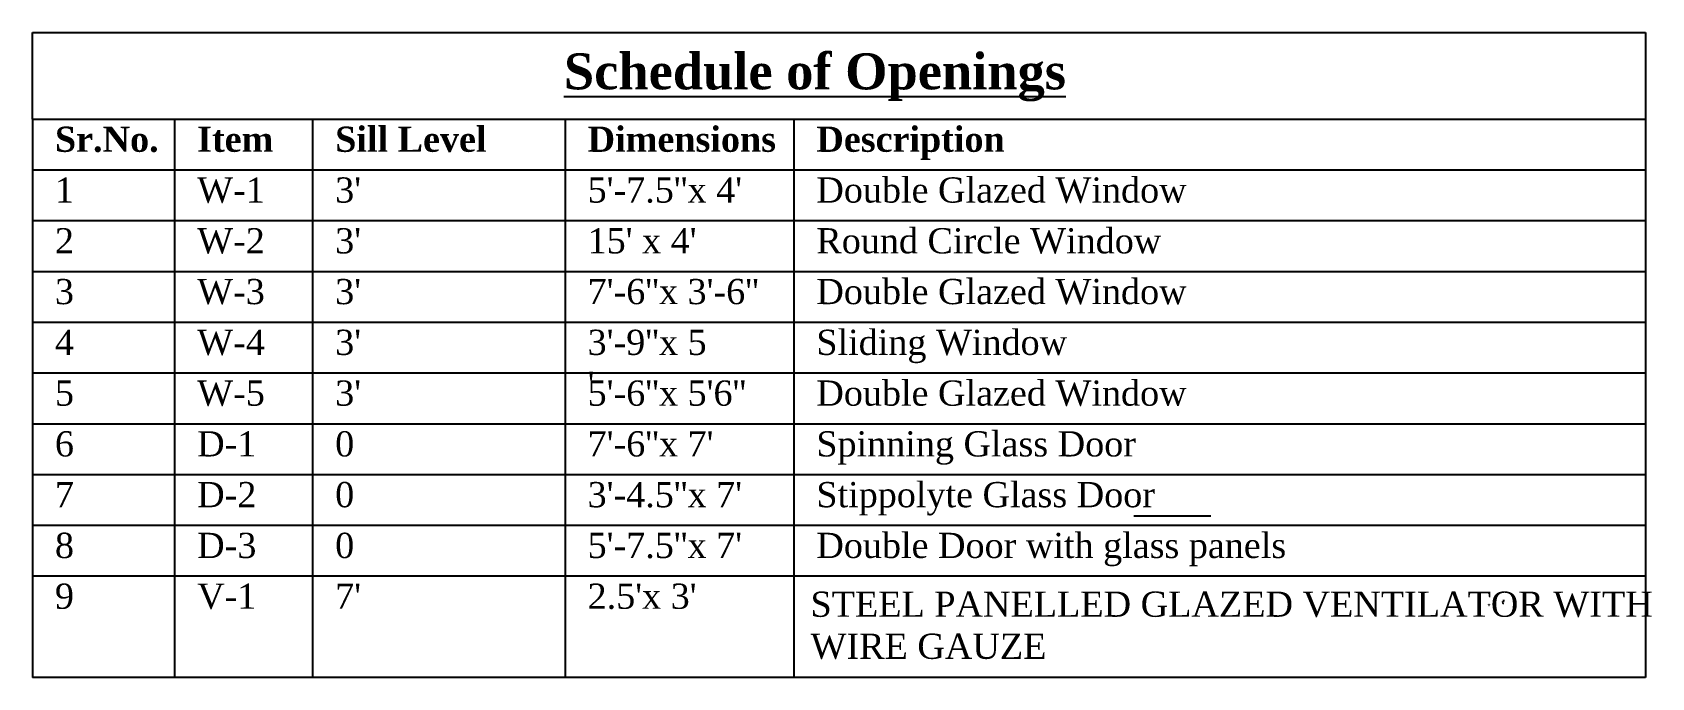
# Model space of a CAD drawing. Header units: inches. Extents: x 484217 to 497210, y -26946 to -21493.
# Drawn here: x 494966 to 497207, y -26671 to -25778 of the extents above; entities that cross this region are included whole.
import ezdxf

# ---------------------------------------------------------------- set-up
doc = ezdxf.new("R2010")
doc.units = ezdxf.units.IN
doc.header["$LTSCALE"] = 20
doc.header["$MEASUREMENT"] = 0
doc.header["$PDMODE"] = 1
doc.layers.add('cad-block.com', color=250, linetype='Continuous')
doc.layers.add('FITS', color=3, linetype='Continuous')
doc.styles.get("Standard").update_dxf_attribs({"font": ''})
doc.styles.get('Standard').set_extended_font_data('MicrogrammaSSi', bold=True)

msp = doc.modelspace()

# ---------------------------------------------------------------- linework, layer by layer
for p, q in [((494965.6, -25777.8), (497199, -25777.8)), ((494965.6, -25897.8), (494965.6, -25777.8)), ((497199, -25777.8), (497199, -26671.2)), ((494965.6, -25897.8), (497199, -25897.8)), ((494965.6, -25897.8), (494965.6, -26671.2)), ((495162.5, -25897.8), (495162.5, -26671.2)), ((495353.6, -25897.8), (495353.6, -26671.2)), ((495703.1, -25897.8), (495703.1, -26671.2)), ((496019.8, -25897.8), (496019.8, -26671.2)), ((494965.6, -25968.1), (497199, -25968.1)), ((494965.6, -26038.5), (497199, -26038.5)), ((494965.6, -26108.8), (497199, -26108.8)), ((494965.6, -26179.1), (497199, -26179.1)), ((494965.6, -26249.4), (497199, -26249.4)), ((494965.6, -26319.7), (497199, -26319.7)), ((494965.6, -26390), (497199, -26390)), ((494965.6, -26460.3), (497199, -26460.3)), ((497199, -26530.6), (494965.6, -26530.6)), ((497199, -26671.2), (494965.6, -26671.2))]:
    msp.add_line(p, q)
for p in [(494965.6, -25968.1), (494965.6, -26038.5), (494965.6, -26108.8), (494965.6, -26179.1), (494965.6, -26249.4), (494965.6, -26319.7), (494965.6, -26390), (494965.6, -26460.3)]:
    msp.add_point(p)
at = {"layer": 'cad-block.com', "color": 7, "true_color": 0xffffff}
for points in [[(496490.6, -26447.3), (496597, -26447.3)], [(496490.6, -26447.4), (496597, -26447.4)]]:
    msp.add_lwpolyline(points, dxfattribs=at)
at = {"layer": 'FITS', "color": 6}
for p, q in [((496982.2, -26570.2, 6.9), (496982.5, -26570.2, 6.9)), ((496982.2, -26570.5, 6.9), (496982.2, -26570.2, 6.9)), ((496982.2, -26570.5, 6.9), (496982.2, -26570.8, 6.9)), ((496982.2, -26570.8, 6.9), (496982.5, -26570.8, 6.9)), ((496982.5, -26570.2, 6.9), (496982.5, -26570.5, 6.9)), ((496982.5, -26570.8, 6.9), (496982.5, -26570.5, 6.9))]:
    msp.add_line(p, q, dxfattribs=at)
for centre, radius, start, end in [((496999.3, -26564, 6.9), 3.55, 286.7801, 344.5556), ((496986.8, -26560.6, 6.9), 16.5, 344.5556, 348.9959), ((497000.4, -26567.7, 6.9), 1.77, 311.7494, 342.4334)]:
    msp.add_arc(centre, radius, start, end, dxfattribs=at)

# ---------------------------------------------------------------- texts
at = {"attachment_point": 1}
for s, width, heights, insert, char_height in [('{\\fTimes New Roman Baltic|b1|i0|c0|p18;\\L\\C3;Schedule of Openings}', 717.186, [0], (495701.5, -25806.8), 49.892), ('{\\fTimes New Roman Baltic|b1|i0|c0|p18;\\C2;Sr.No.}', 717.186, [0], (494996.8, -25908.3), 34.924), ('{\\fTimes New Roman Baltic|b1|i0|c0|p18;\\C2;Item}', 717.186, [0], (495193.7, -25908.3), 34.924), ('{\\fTimes New Roman Baltic|b1|i0|c0|p18;\\C2;Sill Level}', 717.186, [0], (495384.8, -25908.3), 34.924), ('{\\fTimes New Roman Baltic|b1|i0|c0|p18;\\C2;Dimensions}', 717.186, [0], (495734.3, -25908.3), 34.924), ('{\\fTimes New Roman Baltic|b1|i0|c0|p18;\\C2;Description}', 717.186, [0], (496051, -25908.3), 34.924), ('{\\fTimes New Roman Baltic|b0|i0|c0|p18;\\C141;\\c16244141;1}', 717.186, [0], (494996.8, -25978.6), 34.924), ('{\\fTimes New Roman Baltic|b0|i0|c0|p18;\\C141;\\c16244141;W-1}', 717.186, [0], (495193.7, -25978.6), 34.924), ("{\\fTimes New Roman Baltic|b0|i0|c0|p18;\\C141;\\c16244141;3'}", 717.186, [0], (495384.8, -25978.6), 34.924), ("{\\fTimes New Roman Baltic|b0|i0|c0|p18;\\C141;\\c16244141;5'-7.5''x 4'}", 717.186, [0], (495734.3, -25978.6), 34.924), ('{\\fTimes New Roman Baltic|b0|i0|c0|p18;\\C141;\\c16244141;Double Glazed Window}', 717.186, [0], (496051, -25978.6), 34.924), ('{\\fTimes New Roman Baltic|b0|i0|c0|p18;\\C141;\\c16244141;2}', 717.186, [0], (494996.8, -26048.9), 34.924), ('{\\fTimes New Roman Baltic|b0|i0|c0|p18;\\C141;\\c16244141;W-2}', 717.186, [0], (495193.7, -26048.9), 34.924), ("{\\fTimes New Roman Baltic|b0|i0|c0|p18;\\C141;\\c16244141;3'}", 717.186, [0], (495384.8, -26048.9), 34.924), ("{\\fTimes New Roman Baltic|b0|i0|c0|p18;\\C141;\\c16244141;15' x 4'}", 717.186, [0], (495734.3, -26048.9), 34.924), ('{\\fTimes New Roman Baltic|b0|i0|c0|p18;\\C141;\\c16244141;Round Circle Window}', 717.186, [0], (496051, -26048.9), 34.924), ('{\\fTimes New Roman Baltic|b0|i0|c0|p18;\\C141;\\c16244141;Double Glazed Window}', 717.186, [0], (496051, -26119.2), 34.924), ('{\\fTimes New Roman Baltic|b0|i0|c0|p18;\\C141;\\c16244141;3}', 717.186, [0], (494996.8, -26119.2), 34.924), ('{\\fTimes New Roman Baltic|b0|i0|c0|p18;\\C141;\\c16244141;W-3}', 717.186, [0], (495193.7, -26119.2), 34.924), ("{\\fTimes New Roman Baltic|b0|i0|c0|p18;\\C141;\\c16244141;3'}", 717.186, [0], (495384.8, -26119.2), 34.924), ("{\\fTimes New Roman Baltic|b0|i0|c0|p18;\\C141;\\c16244141;7'-6''x 3'-6''}", 717.186, [0], (495734.3, -26119.2), 34.924), ('{\\fTimes New Roman Baltic|b0|i0|c0|p18;\\C141;\\c16244141;4}', 717.186, [0], (494996.8, -26189.5), 34.924), ('{\\fTimes New Roman Baltic|b0|i0|c0|p18;\\C141;\\c16244141;W-4}', 717.186, [0], (495193.7, -26189.5), 34.924), ("{\\fTimes New Roman Baltic|b0|i0|c0|p18;\\C141;\\c16244141;3'}", 717.186, [0], (495384.8, -26189.5), 34.924), ("{\\fTimes New Roman Baltic|b0|i0|c0|p18;\\C141;\\c16244141;3'-9''x 5\\P'}", 717.186, [0], (495734.3, -26189.5), 34.924), ('{\\fTimes New Roman Baltic|b0|i0|c0|p18;\\C141;\\c16244141;Sliding Window}', 717.186, [0], (496051, -26189.5), 34.924), ('{\\fTimes New Roman Baltic|b0|i0|c0|p18;\\C141;\\c16244141;5}', 717.186, [0], (494996.8, -26259.8), 34.924), ('{\\fTimes New Roman Baltic|b0|i0|c0|p18;\\C141;\\c16244141;W-5}', 717.186, [0], (495193.7, -26259.8), 34.924), ("{\\fTimes New Roman Baltic|b0|i0|c0|p18;\\C141;\\c16244141;3'}", 717.186, [0], (495384.8, -26259.8), 34.924), ("{\\fTimes New Roman Baltic|b0|i0|c0|p18;\\C141;\\c16244141;5'-6''x 5'6''}", 717.186, [35.5], (495734.3, -26259.8), 34.924), ('{\\fTimes New Roman Baltic|b0|i0|c0|p18;\\C141;\\c16244141;Double Glazed Window}', 717.186, [0], (496051, -26259.8), 34.924), ('{\\fTimes New Roman Baltic|b0|i0|c0|p18;\\C141;\\c16244141;6}', 717.186, [0], (494996.8, -26330.1), 34.924), ('{\\fTimes New Roman Baltic|b0|i0|c0|p18;\\C141;\\c16244141;D-1}', 717.186, [0], (495193.7, -26330.1), 34.924), ('{\\fTimes New Roman Baltic|b0|i0|c0|p18;\\C141;\\c16244141;0}', 717.186, [0], (495384.8, -26330.1), 34.924), ("{\\fTimes New Roman Baltic|b0|i0|c0|p18;\\C141;\\c16244141;7'-6''x 7'}", 717.186, [0], (495734.3, -26330.1), 34.924), ('{\\fTimes New Roman Baltic|b0|i0|c0|p18;\\C141;\\c16244141;Spinning Glass Door}', 717.186, [0], (496051, -26330.1), 34.924), ('{\\fTimes New Roman Baltic|b0|i0|c0|p18;\\C141;\\c16244141;7}', 717.186, [0], (494996.8, -26400.4), 34.924), ('{\\fTimes New Roman Baltic|b0|i0|c0|p18;\\C141;\\c16244141;D-2}', 717.186, [0], (495193.7, -26400.4), 34.924), ('{\\fTimes New Roman Baltic|b0|i0|c0|p18;\\C141;\\c16244141;0}', 717.186, [0], (495384.8, -26400.4), 34.924), ("{\\fTimes New Roman Baltic|b0|i0|c0|p18;\\C141;\\c16244141;3'-4.5''x 7'}", 717.186, [0], (495734.3, -26400.4), 34.924), ('{\\fTimes New Roman Baltic|b0|i0|c0|p18;\\C141;\\c16244141;Stippolyte Glass Door}', 717.186, [0], (496051, -26400.4), 34.924), ('{\\fTimes New Roman Baltic|b0|i0|c0|p18;\\C141;\\c16244141;8}', 717.186, [0], (494996.8, -26470.7), 34.924), ('{\\fTimes New Roman Baltic|b0|i0|c0|p18;\\C141;\\c16244141;D-3}', 717.186, [0], (495193.7, -26470.7), 34.924), ('{\\fTimes New Roman Baltic|b0|i0|c0|p18;\\C141;\\c16244141;0}', 717.186, [0], (495384.8, -26470.7), 34.924), ("{\\fTimes New Roman Baltic|b0|i0|c0|p18;\\C141;\\c16244141;5'-7.5''x 7'}", 717.186, [0], (495734.3, -26470.7), 34.924), ('{\\fTimes New Roman Baltic|b0|i0|c0|p18;\\C141;\\c16244141;Double Door with glass panels}', 717.186, [0], (496051, -26470.7), 34.924), ('{\\fTimes New Roman Baltic|b0|i0|c0|p18;\\C141;\\c16244141;9}', 717.186, [0], (494996.8, -26541), 34.924), ('{\\fTimes New Roman Baltic|b0|i0|c0|p18;\\C141;\\c16244141;V-1}', 717.186, [0], (495193.7, -26541), 34.924), ("{\\fTimes New Roman Baltic|b0|i0|c0|p18;\\C141;\\c16244141;7'}", 717.186, [0], (495384.8, -26541), 34.924), ("{\\fTimes New Roman Baltic|b0|i0|c0|p18;\\C141;\\c16244141;2.5'x 3'}", 717.186, [0], (495734.3, -26541), 34.924), ('{\\fTimes New Roman Baltic|b0|i0|c0|p18;\\C141;\\c16244141;STEEL PANELLED GLAZED VENTILATOR WITH\\PWIRE GAUZE}', 1273.16, [0], (496042.9, -26552.1), 34.924)]:
    msp.add_mtext_dynamic_manual_height_columns(s, width=width, gutter_width=1, heights=heights, dxfattribs=dict(at, insert=insert, char_height=char_height))

doc.saveas('drawing.dxf')
